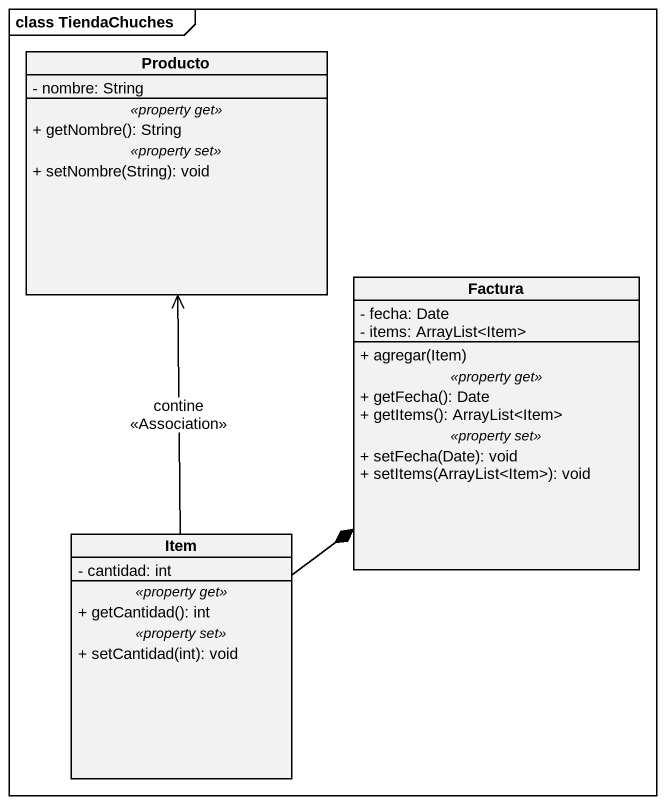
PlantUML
@startuml
mainframe class TiendaChuches
hide circle
hide empty members
skinparam classAttributeIconSize 0
class Producto {
  - nombre: String
  .. <<property get>> ..
  + getNombre(): String
  .. <<property set>> ..
  + setNombre(String): void
}
class Factura {
  - fecha: Date
  - items: ArrayList<Item>
  --
  + agregar(Item)
  .. <<property get>> ..
  + getFecha(): Date
  + getItems(): ArrayList<Item>
  .. <<property set>> ..
  + setFecha(Date): void
  + setItems(ArrayList<Item>): void
}
class Item {
  - cantidad: int
  .. <<property get>> ..
  + getCantidad(): int
  .. <<property set>> ..
  + setCantidad(int): void
}
Producto <-- Item : contine\n<<Association>>
Item -up-* Factura
@enduml
